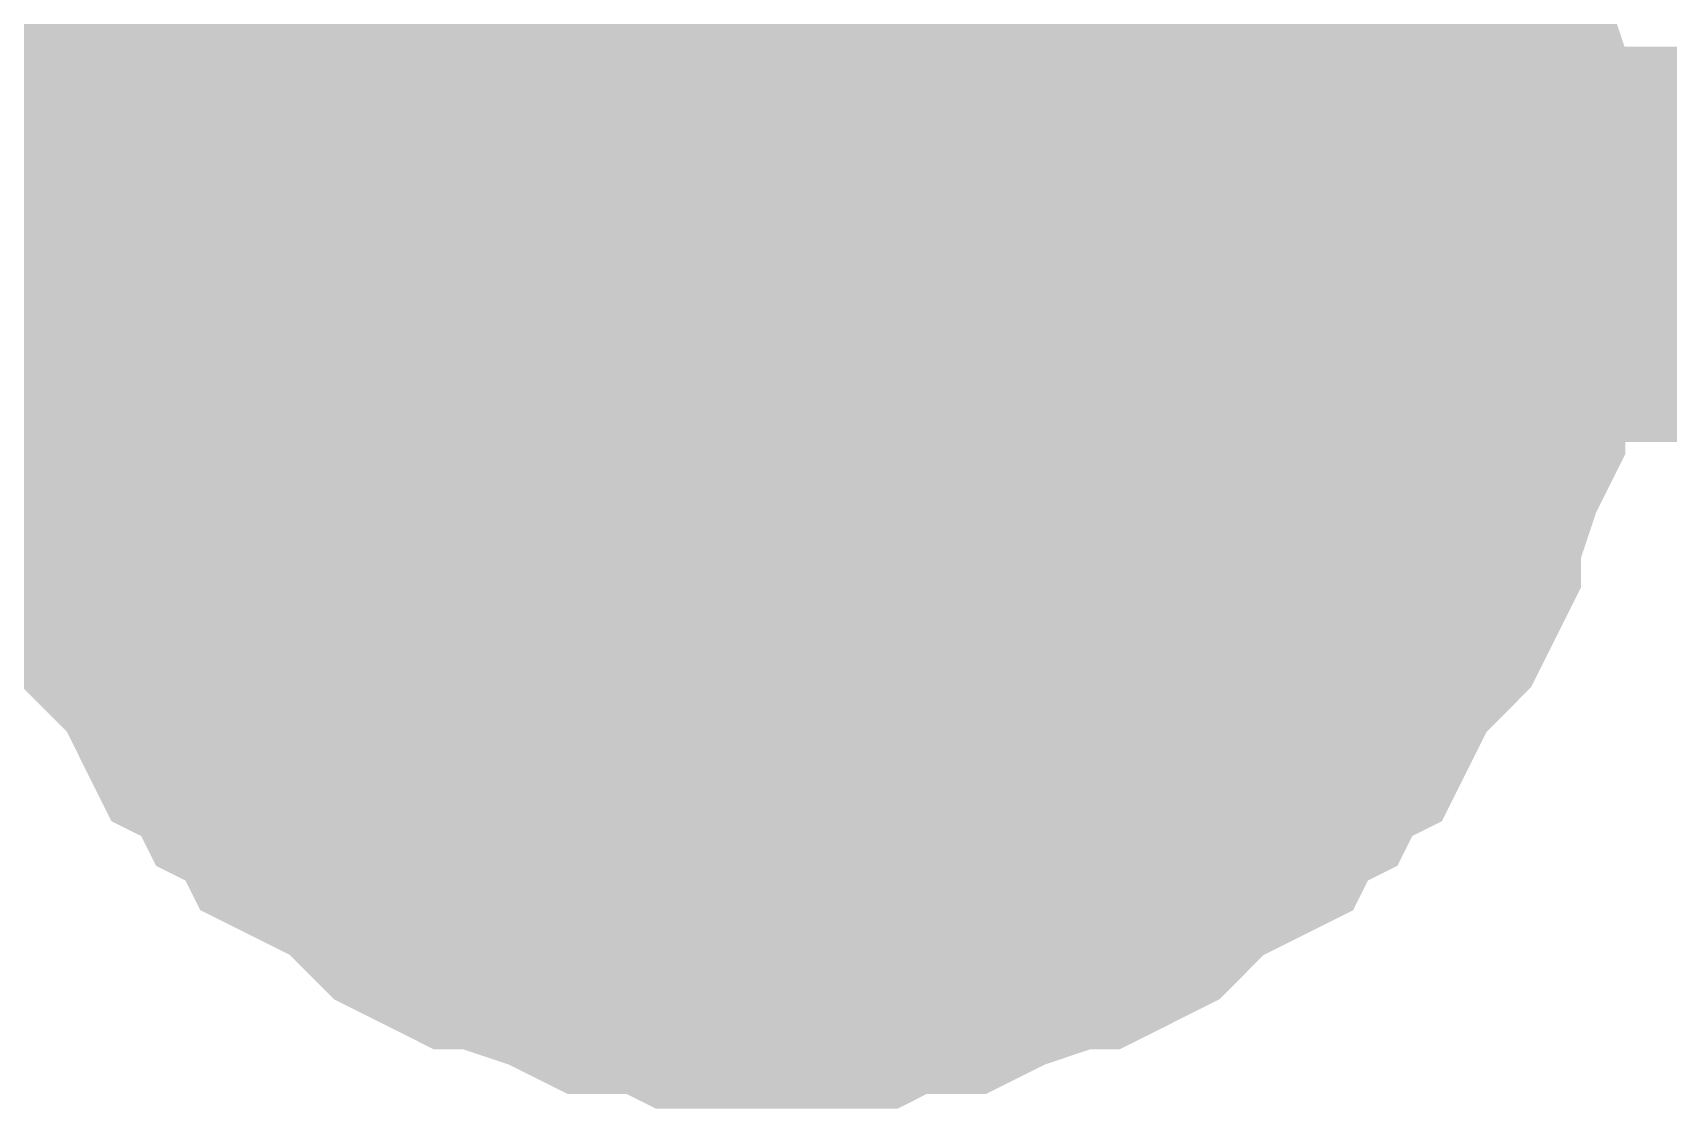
# Model space of a CAD drawing. Header units: inches. Extents: x 0 to 11.5, y 0 to 7.6.
# Drawn here: x 5.17833 to 5.22718, y 6.47372 to 6.50594 of the extents above; entities that cross this region are included whole.
import ezdxf

# ---------------------------------------------------------------- set-up
doc = ezdxf.new("R2010")
doc.units = ezdxf.units.IN
doc.header["$MEASUREMENT"] = 0
doc.layers.add('Sheet', color=255, linetype='Continuous')

msp = doc.modelspace()

# ---------------------------------------------------------------- linework, layer by layer
at = {"layer": 'Sheet'}
for points in [[(8.498578, 4.399721, 0.0118, 0.0118, 0), (8.398678, 4.399721, 0.0118, 0.0118, 0), (8.398678, 6.899884, 0.0118, 0.0118, 0), (5.20055, 6.899884, 0.0118, 0.0118, 0), (5.20055, 6.499628, 0.0118, 0.0118, 0)], [(5.180658, 6.499628, 0.0118, 0.0118, 0), (5.180658, 6.500512, 0.0118, 0.0118, 0), (5.180658, 6.501839, 0.0118, 0.0118, 0), (5.1811, 6.502723, 0.0118, 0.0118, 0), (5.1811, 6.503608, 0.0118, 0.0118, 0), (5.1811, 6.504493, 0.0118, 0.0118, 0), (5.181542, 6.505819, 0.0118, 0.0118, 0), (5.181984, 6.506704, 0.0118, 0.0118, 0), (5.182426, 6.507588, 0.0118, 0.0118, 0), (5.182426, 6.508473, 0.0118, 0.0118, 0), (5.182868, 6.509358, 0.0118, 0.0118, 0), (5.18331, 6.510242, 0.0118, 0.0118, 0), (5.184194, 6.511127, 0.0118, 0.0118, 0), (5.184636, 6.511569, 0.0118, 0.0118, 0), (5.185078, 6.512453, 0.0118, 0.0118, 0)], [(5.180658, 6.499628, 0.0118, 0.0118, 0), (5.180658, 6.500512, 0.0118, 0.0118, 0), (5.180658, 6.501839, 0.0118, 0.0118, 0), (5.1811, 6.502723, 0.0118, 0.0118, 0), (5.1811, 6.503608, 0.0118, 0.0118, 0), (5.1811, 6.504493, 0.0118, 0.0118, 0), (5.181542, 6.505819, 0.0118, 0.0118, 0), (5.181984, 6.506704, 0.0118, 0.0118, 0), (5.182426, 6.507588, 0.0118, 0.0118, 0), (5.182426, 6.508473, 0.0118, 0.0118, 0), (5.182868, 6.509358, 0.0118, 0.0118, 0), (5.18331, 6.510242, 0.0118, 0.0118, 0), (5.184194, 6.511127, 0.0118, 0.0118, 0), (5.184636, 6.511569, 0.0118, 0.0118, 0), (5.185078, 6.512453, 0.0118, 0.0118, 0)], [(5.180658, 6.499628, 0.0118, 0.0118, 0), (5.180658, 6.500512, 0.0118, 0.0118, 0), (5.180658, 6.501839, 0.0118, 0.0118, 0), (5.1811, 6.502723, 0.0118, 0.0118, 0), (5.1811, 6.503608, 0.0118, 0.0118, 0), (5.1811, 6.504493, 0.0118, 0.0118, 0), (5.181542, 6.505819, 0.0118, 0.0118, 0), (5.181984, 6.506704, 0.0118, 0.0118, 0), (5.182426, 6.507588, 0.0118, 0.0118, 0), (5.182426, 6.508473, 0.0118, 0.0118, 0), (5.182868, 6.509358, 0.0118, 0.0118, 0), (5.18331, 6.510242, 0.0118, 0.0118, 0), (5.184194, 6.511127, 0.0118, 0.0118, 0), (5.184636, 6.511569, 0.0118, 0.0118, 0), (5.185078, 6.512453, 0.0118, 0.0118, 0)], [(5.180658, 6.499628, 0.0118, 0.0118, 0), (5.180658, 6.500512, 0.0118, 0.0118, 0), (5.180658, 6.501839, 0.0118, 0.0118, 0), (5.1811, 6.502723, 0.0118, 0.0118, 0), (5.1811, 6.503608, 0.0118, 0.0118, 0), (5.1811, 6.504493, 0.0118, 0.0118, 0), (5.181542, 6.505819, 0.0118, 0.0118, 0), (5.181984, 6.506704, 0.0118, 0.0118, 0), (5.182426, 6.507588, 0.0118, 0.0118, 0), (5.182426, 6.508473, 0.0118, 0.0118, 0), (5.182868, 6.509358, 0.0118, 0.0118, 0), (5.18331, 6.510242, 0.0118, 0.0118, 0), (5.184194, 6.511127, 0.0118, 0.0118, 0), (5.184636, 6.511569, 0.0118, 0.0118, 0), (5.185078, 6.512453, 0.0118, 0.0118, 0)], [(5.216021, 6.512453, 0.0118, 0.0118, 0), (5.216463, 6.511569, 0.0118, 0.0118, 0), (5.216905, 6.511127, 0.0118, 0.0118, 0), (5.217789, 6.510242, 0.0118, 0.0118, 0), (5.218231, 6.509358, 0.0118, 0.0118, 0), (5.218673, 6.508473, 0.0118, 0.0118, 0), (5.218673, 6.507588, 0.0118, 0.0118, 0), (5.219115, 6.506704, 0.0118, 0.0118, 0), (5.219557, 6.505819, 0.0118, 0.0118, 0), (5.219999, 6.504493, 0.0118, 0.0118, 0), (5.219999, 6.503608, 0.0118, 0.0118, 0), (5.219999, 6.502723, 0.0118, 0.0118, 0), (5.220441, 6.501839, 0.0118, 0.0118, 0), (5.220441, 6.500512, 0.0118, 0.0118, 0), (5.220441, 6.499628, 0.0118, 0.0118, 0)], [(5.216021, 6.512453, 0.0118, 0.0118, 0), (5.216463, 6.511569, 0.0118, 0.0118, 0), (5.216905, 6.511127, 0.0118, 0.0118, 0), (5.217789, 6.510242, 0.0118, 0.0118, 0), (5.218231, 6.509358, 0.0118, 0.0118, 0), (5.218673, 6.508473, 0.0118, 0.0118, 0), (5.218673, 6.507588, 0.0118, 0.0118, 0), (5.219115, 6.506704, 0.0118, 0.0118, 0), (5.219557, 6.505819, 0.0118, 0.0118, 0), (5.219999, 6.504493, 0.0118, 0.0118, 0), (5.219999, 6.503608, 0.0118, 0.0118, 0), (5.219999, 6.502723, 0.0118, 0.0118, 0), (5.220441, 6.501839, 0.0118, 0.0118, 0), (5.220441, 6.500512, 0.0118, 0.0118, 0), (5.220441, 6.499628, 0.0118, 0.0118, 0)], [(5.216021, 6.512453, 0.0118, 0.0118, 0), (5.216463, 6.511569, 0.0118, 0.0118, 0), (5.216905, 6.511127, 0.0118, 0.0118, 0), (5.217789, 6.510242, 0.0118, 0.0118, 0), (5.218231, 6.509358, 0.0118, 0.0118, 0), (5.218673, 6.508473, 0.0118, 0.0118, 0), (5.218673, 6.507588, 0.0118, 0.0118, 0), (5.219115, 6.506704, 0.0118, 0.0118, 0), (5.219557, 6.505819, 0.0118, 0.0118, 0), (5.219999, 6.504493, 0.0118, 0.0118, 0), (5.219999, 6.503608, 0.0118, 0.0118, 0), (5.219999, 6.502723, 0.0118, 0.0118, 0), (5.220441, 6.501839, 0.0118, 0.0118, 0), (5.220441, 6.500512, 0.0118, 0.0118, 0), (5.220441, 6.499628, 0.0118, 0.0118, 0)], [(5.216021, 6.512453, 0.0118, 0.0118, 0), (5.216463, 6.511569, 0.0118, 0.0118, 0), (5.216905, 6.511127, 0.0118, 0.0118, 0), (5.217789, 6.510242, 0.0118, 0.0118, 0), (5.218231, 6.509358, 0.0118, 0.0118, 0), (5.218673, 6.508473, 0.0118, 0.0118, 0), (5.218673, 6.507588, 0.0118, 0.0118, 0), (5.219115, 6.506704, 0.0118, 0.0118, 0), (5.219557, 6.505819, 0.0118, 0.0118, 0), (5.219999, 6.504493, 0.0118, 0.0118, 0), (5.219999, 6.503608, 0.0118, 0.0118, 0), (5.219999, 6.502723, 0.0118, 0.0118, 0), (5.220441, 6.501839, 0.0118, 0.0118, 0), (5.220441, 6.500512, 0.0118, 0.0118, 0), (5.220441, 6.499628, 0.0118, 0.0118, 0)], [(5.180658, 6.499628, 0.0039, 0.0039, 0), (5.180658, 6.500512, 0.0039, 0.0039, 0), (5.180658, 6.501839, 0.0039, 0.0039, 0), (5.1811, 6.502723, 0.0039, 0.0039, 0), (5.1811, 6.503608, 0.0039, 0.0039, 0), (5.1811, 6.504493, 0.0039, 0.0039, 0), (5.181542, 6.505819, 0.0039, 0.0039, 0), (5.181984, 6.506704, 0.0039, 0.0039, 0), (5.182426, 6.507588, 0.0039, 0.0039, 0), (5.182426, 6.508473, 0.0039, 0.0039, 0)], [(5.180658, 6.499628, 0.0039, 0.0039, 0), (5.180658, 6.500512, 0.0039, 0.0039, 0), (5.180658, 6.501839, 0.0039, 0.0039, 0), (5.1811, 6.502723, 0.0039, 0.0039, 0), (5.1811, 6.503608, 0.0039, 0.0039, 0), (5.1811, 6.504493, 0.0039, 0.0039, 0), (5.181542, 6.505819, 0.0039, 0.0039, 0), (5.181984, 6.506704, 0.0039, 0.0039, 0), (5.182426, 6.507588, 0.0039, 0.0039, 0), (5.182426, 6.508473, 0.0039, 0.0039, 0)], [(5.180658, 6.499628, 0.0039, 0.0039, 0), (5.180658, 6.500512, 0.0039, 0.0039, 0), (5.180658, 6.501839, 0.0039, 0.0039, 0), (5.1811, 6.502723, 0.0039, 0.0039, 0), (5.1811, 6.503608, 0.0039, 0.0039, 0), (5.1811, 6.504493, 0.0039, 0.0039, 0), (5.181542, 6.505819, 0.0039, 0.0039, 0), (5.181984, 6.506704, 0.0039, 0.0039, 0), (5.182426, 6.507588, 0.0039, 0.0039, 0), (5.182426, 6.508473, 0.0039, 0.0039, 0)], [(5.180658, 6.499628, 0.0039, 0.0039, 0), (5.180658, 6.500512, 0.0039, 0.0039, 0), (5.180658, 6.501839, 0.0039, 0.0039, 0), (5.1811, 6.502723, 0.0039, 0.0039, 0), (5.1811, 6.503608, 0.0039, 0.0039, 0), (5.1811, 6.504493, 0.0039, 0.0039, 0), (5.181542, 6.505819, 0.0039, 0.0039, 0), (5.181984, 6.506704, 0.0039, 0.0039, 0), (5.182426, 6.507588, 0.0039, 0.0039, 0), (5.182426, 6.508473, 0.0039, 0.0039, 0)], [(5.218673, 6.508473, 0.0039, 0.0039, 0), (5.218673, 6.507588, 0.0039, 0.0039, 0), (5.219115, 6.506704, 0.0039, 0.0039, 0), (5.219557, 6.505819, 0.0039, 0.0039, 0), (5.219999, 6.504493, 0.0039, 0.0039, 0), (5.219999, 6.503608, 0.0039, 0.0039, 0), (5.219999, 6.502723, 0.0039, 0.0039, 0), (5.220441, 6.501839, 0.0039, 0.0039, 0), (5.220441, 6.500512, 0.0039, 0.0039, 0), (5.220441, 6.499628, 0.0039, 0.0039, 0)], [(5.218673, 6.508473, 0.0039, 0.0039, 0), (5.218673, 6.507588, 0.0039, 0.0039, 0), (5.219115, 6.506704, 0.0039, 0.0039, 0), (5.219557, 6.505819, 0.0039, 0.0039, 0), (5.219999, 6.504493, 0.0039, 0.0039, 0), (5.219999, 6.503608, 0.0039, 0.0039, 0), (5.219999, 6.502723, 0.0039, 0.0039, 0), (5.220441, 6.501839, 0.0039, 0.0039, 0), (5.220441, 6.500512, 0.0039, 0.0039, 0), (5.220441, 6.499628, 0.0039, 0.0039, 0)], [(5.218673, 6.508473, 0.0039, 0.0039, 0), (5.218673, 6.507588, 0.0039, 0.0039, 0), (5.219115, 6.506704, 0.0039, 0.0039, 0), (5.219557, 6.505819, 0.0039, 0.0039, 0), (5.219999, 6.504493, 0.0039, 0.0039, 0), (5.219999, 6.503608, 0.0039, 0.0039, 0), (5.219999, 6.502723, 0.0039, 0.0039, 0), (5.220441, 6.501839, 0.0039, 0.0039, 0), (5.220441, 6.500512, 0.0039, 0.0039, 0), (5.220441, 6.499628, 0.0039, 0.0039, 0)], [(5.218673, 6.508473, 0.0039, 0.0039, 0), (5.218673, 6.507588, 0.0039, 0.0039, 0), (5.219115, 6.506704, 0.0039, 0.0039, 0), (5.219557, 6.505819, 0.0039, 0.0039, 0), (5.219999, 6.504493, 0.0039, 0.0039, 0), (5.219999, 6.503608, 0.0039, 0.0039, 0), (5.219999, 6.502723, 0.0039, 0.0039, 0), (5.220441, 6.501839, 0.0039, 0.0039, 0), (5.220441, 6.500512, 0.0039, 0.0039, 0), (5.220441, 6.499628, 0.0039, 0.0039, 0)], [(4.400907, 4.399721, 0.0118, 0.0118, 0), (4.301007, 4.399721, 0.0118, 0.0118, 0), (4.301007, 6.499628, 0.0118, 0.0118, 0), (5.20055, 6.499628, 0.0118, 0.0118, 0), (5.50025, 6.499628, 0.0118, 0.0118, 0)], [(5.20055, 6.479725, 0.0118, 0.0118, 0), (5.199666, 6.479725, 0.0118, 0.0118, 0), (5.198339, 6.479725, 0.0118, 0.0118, 0), (5.197455, 6.480168, 0.0118, 0.0118, 0), (5.196571, 6.480168, 0.0118, 0.0118, 0), (5.195687, 6.480168, 0.0118, 0.0118, 0), (5.194803, 6.48061, 0.0118, 0.0118, 0), (5.193477, 6.481052, 0.0118, 0.0118, 0), (5.192593, 6.481494, 0.0118, 0.0118, 0), (5.191709, 6.481494, 0.0118, 0.0118, 0), (5.190825, 6.481937, 0.0118, 0.0118, 0), (5.190383, 6.482379, 0.0118, 0.0118, 0), (5.189499, 6.483264, 0.0118, 0.0118, 0), (5.188615, 6.483706, 0.0118, 0.0118, 0), (5.187731, 6.484148, 0.0118, 0.0118, 0), (5.187289, 6.485033, 0.0118, 0.0118, 0), (5.186405, 6.485475, 0.0118, 0.0118, 0), (5.185962, 6.486359, 0.0118, 0.0118, 0), (5.185078, 6.486802, 0.0118, 0.0118, 0), (5.184636, 6.487686, 0.0118, 0.0118, 0), (5.184194, 6.488571, 0.0118, 0.0118, 0), (5.18331, 6.489455, 0.0118, 0.0118, 0), (5.182868, 6.489898, 0.0118, 0.0118, 0), (5.182426, 6.490782, 0.0118, 0.0118, 0), (5.182426, 6.491667, 0.0118, 0.0118, 0), (5.181984, 6.492551, 0.0118, 0.0118, 0), (5.181542, 6.493878, 0.0118, 0.0118, 0), (5.1811, 6.494763, 0.0118, 0.0118, 0), (5.1811, 6.495647, 0.0118, 0.0118, 0), (5.1811, 6.496532, 0.0118, 0.0118, 0), (5.180658, 6.497416, 0.0118, 0.0118, 0), (5.180658, 6.498743, 0.0118, 0.0118, 0), (5.180658, 6.499628, 0.0118, 0.0118, 0)], [(5.180658, 6.499628, 0.0118, 0.0118, 0), (5.180658, 6.499628, 0.0118, 0.0118, 0)], [(5.20055, 6.479725, 0.0118, 0.0118, 0), (5.199666, 6.479725, 0.0118, 0.0118, 0), (5.198339, 6.479725, 0.0118, 0.0118, 0), (5.197455, 6.480168, 0.0118, 0.0118, 0), (5.196571, 6.480168, 0.0118, 0.0118, 0), (5.195687, 6.480168, 0.0118, 0.0118, 0), (5.194803, 6.48061, 0.0118, 0.0118, 0), (5.193477, 6.481052, 0.0118, 0.0118, 0), (5.192593, 6.481494, 0.0118, 0.0118, 0), (5.191709, 6.481494, 0.0118, 0.0118, 0), (5.190825, 6.481937, 0.0118, 0.0118, 0), (5.190383, 6.482379, 0.0118, 0.0118, 0), (5.189499, 6.483264, 0.0118, 0.0118, 0), (5.188615, 6.483706, 0.0118, 0.0118, 0), (5.187731, 6.484148, 0.0118, 0.0118, 0), (5.187289, 6.485033, 0.0118, 0.0118, 0), (5.186405, 6.485475, 0.0118, 0.0118, 0), (5.185962, 6.486359, 0.0118, 0.0118, 0), (5.185078, 6.486802, 0.0118, 0.0118, 0), (5.184636, 6.487686, 0.0118, 0.0118, 0), (5.184194, 6.488571, 0.0118, 0.0118, 0), (5.18331, 6.489455, 0.0118, 0.0118, 0), (5.182868, 6.489898, 0.0118, 0.0118, 0), (5.182426, 6.490782, 0.0118, 0.0118, 0), (5.182426, 6.491667, 0.0118, 0.0118, 0), (5.181984, 6.492551, 0.0118, 0.0118, 0), (5.181542, 6.493878, 0.0118, 0.0118, 0), (5.1811, 6.494763, 0.0118, 0.0118, 0), (5.1811, 6.495647, 0.0118, 0.0118, 0), (5.1811, 6.496532, 0.0118, 0.0118, 0), (5.180658, 6.497416, 0.0118, 0.0118, 0), (5.180658, 6.498743, 0.0118, 0.0118, 0), (5.180658, 6.499628, 0.0118, 0.0118, 0)], [(5.180658, 6.499628, 0.0118, 0.0118, 0), (5.180658, 6.499628, 0.0118, 0.0118, 0)], [(5.20055, 6.479725, 0.0118, 0.0118, 0), (5.199666, 6.479725, 0.0118, 0.0118, 0), (5.198339, 6.479725, 0.0118, 0.0118, 0), (5.197455, 6.480168, 0.0118, 0.0118, 0), (5.196571, 6.480168, 0.0118, 0.0118, 0), (5.195687, 6.480168, 0.0118, 0.0118, 0), (5.194803, 6.48061, 0.0118, 0.0118, 0), (5.193477, 6.481052, 0.0118, 0.0118, 0), (5.192593, 6.481494, 0.0118, 0.0118, 0), (5.191709, 6.481494, 0.0118, 0.0118, 0), (5.190825, 6.481937, 0.0118, 0.0118, 0), (5.190383, 6.482379, 0.0118, 0.0118, 0), (5.189499, 6.483264, 0.0118, 0.0118, 0), (5.188615, 6.483706, 0.0118, 0.0118, 0), (5.187731, 6.484148, 0.0118, 0.0118, 0), (5.187289, 6.485033, 0.0118, 0.0118, 0), (5.186405, 6.485475, 0.0118, 0.0118, 0), (5.185962, 6.486359, 0.0118, 0.0118, 0), (5.185078, 6.486802, 0.0118, 0.0118, 0), (5.184636, 6.487686, 0.0118, 0.0118, 0), (5.184194, 6.488571, 0.0118, 0.0118, 0), (5.18331, 6.489455, 0.0118, 0.0118, 0), (5.182868, 6.489898, 0.0118, 0.0118, 0), (5.182426, 6.490782, 0.0118, 0.0118, 0), (5.182426, 6.491667, 0.0118, 0.0118, 0), (5.181984, 6.492551, 0.0118, 0.0118, 0), (5.181542, 6.493878, 0.0118, 0.0118, 0), (5.1811, 6.494763, 0.0118, 0.0118, 0), (5.1811, 6.495647, 0.0118, 0.0118, 0), (5.1811, 6.496532, 0.0118, 0.0118, 0), (5.180658, 6.497416, 0.0118, 0.0118, 0), (5.180658, 6.498743, 0.0118, 0.0118, 0), (5.180658, 6.499628, 0.0118, 0.0118, 0)], [(5.180658, 6.499628, 0.0118, 0.0118, 0), (5.180658, 6.499628, 0.0118, 0.0118, 0)], [(5.20055, 6.479725, 0.0118, 0.0118, 0), (5.199666, 6.479725, 0.0118, 0.0118, 0), (5.198339, 6.479725, 0.0118, 0.0118, 0), (5.197455, 6.480168, 0.0118, 0.0118, 0), (5.196571, 6.480168, 0.0118, 0.0118, 0), (5.195687, 6.480168, 0.0118, 0.0118, 0), (5.194803, 6.48061, 0.0118, 0.0118, 0), (5.193477, 6.481052, 0.0118, 0.0118, 0), (5.192593, 6.481494, 0.0118, 0.0118, 0), (5.191709, 6.481494, 0.0118, 0.0118, 0), (5.190825, 6.481937, 0.0118, 0.0118, 0), (5.190383, 6.482379, 0.0118, 0.0118, 0), (5.189499, 6.483264, 0.0118, 0.0118, 0), (5.188615, 6.483706, 0.0118, 0.0118, 0), (5.187731, 6.484148, 0.0118, 0.0118, 0), (5.187289, 6.485033, 0.0118, 0.0118, 0), (5.186405, 6.485475, 0.0118, 0.0118, 0), (5.185962, 6.486359, 0.0118, 0.0118, 0), (5.185078, 6.486802, 0.0118, 0.0118, 0), (5.184636, 6.487686, 0.0118, 0.0118, 0), (5.184194, 6.488571, 0.0118, 0.0118, 0), (5.18331, 6.489455, 0.0118, 0.0118, 0), (5.182868, 6.489898, 0.0118, 0.0118, 0), (5.182426, 6.490782, 0.0118, 0.0118, 0), (5.182426, 6.491667, 0.0118, 0.0118, 0), (5.181984, 6.492551, 0.0118, 0.0118, 0), (5.181542, 6.493878, 0.0118, 0.0118, 0), (5.1811, 6.494763, 0.0118, 0.0118, 0), (5.1811, 6.495647, 0.0118, 0.0118, 0), (5.1811, 6.496532, 0.0118, 0.0118, 0), (5.180658, 6.497416, 0.0118, 0.0118, 0), (5.180658, 6.498743, 0.0118, 0.0118, 0), (5.180658, 6.499628, 0.0118, 0.0118, 0)], [(5.180658, 6.499628, 0.0118, 0.0118, 0), (5.180658, 6.499628, 0.0118, 0.0118, 0)], [(5.220441, 6.499628, 0.0118, 0.0118, 0), (5.220441, 6.498743, 0.0118, 0.0118, 0), (5.220441, 6.497416, 0.0118, 0.0118, 0), (5.219999, 6.496532, 0.0118, 0.0118, 0), (5.219999, 6.495647, 0.0118, 0.0118, 0), (5.219999, 6.494763, 0.0118, 0.0118, 0), (5.219557, 6.493878, 0.0118, 0.0118, 0), (5.219115, 6.492551, 0.0118, 0.0118, 0), (5.218673, 6.491667, 0.0118, 0.0118, 0), (5.218673, 6.490782, 0.0118, 0.0118, 0), (5.218231, 6.489898, 0.0118, 0.0118, 0), (5.217789, 6.489455, 0.0118, 0.0118, 0), (5.216905, 6.488571, 0.0118, 0.0118, 0), (5.216463, 6.487686, 0.0118, 0.0118, 0), (5.216021, 6.486802, 0.0118, 0.0118, 0), (5.215137, 6.486359, 0.0118, 0.0118, 0), (5.214695, 6.485475, 0.0118, 0.0118, 0), (5.213811, 6.485033, 0.0118, 0.0118, 0), (5.213369, 6.484148, 0.0118, 0.0118, 0), (5.212485, 6.483706, 0.0118, 0.0118, 0), (5.211601, 6.483264, 0.0118, 0.0118, 0), (5.210716, 6.482379, 0.0118, 0.0118, 0), (5.210274, 6.481937, 0.0118, 0.0118, 0), (5.20939, 6.481494, 0.0118, 0.0118, 0), (5.208506, 6.481494, 0.0118, 0.0118, 0), (5.207622, 6.481052, 0.0118, 0.0118, 0), (5.206296, 6.48061, 0.0118, 0.0118, 0), (5.205412, 6.480168, 0.0118, 0.0118, 0), (5.204528, 6.480168, 0.0118, 0.0118, 0), (5.203644, 6.480168, 0.0118, 0.0118, 0), (5.20276, 6.479725, 0.0118, 0.0118, 0), (5.201434, 6.479725, 0.0118, 0.0118, 0), (5.20055, 6.479725, 0.0118, 0.0118, 0)], [(5.220441, 6.499628, 0.0118, 0.0118, 0), (5.220441, 6.498743, 0.0118, 0.0118, 0), (5.220441, 6.497416, 0.0118, 0.0118, 0), (5.219999, 6.496532, 0.0118, 0.0118, 0), (5.219999, 6.495647, 0.0118, 0.0118, 0), (5.219999, 6.494763, 0.0118, 0.0118, 0), (5.219557, 6.493878, 0.0118, 0.0118, 0), (5.219115, 6.492551, 0.0118, 0.0118, 0), (5.218673, 6.491667, 0.0118, 0.0118, 0), (5.218673, 6.490782, 0.0118, 0.0118, 0), (5.218231, 6.489898, 0.0118, 0.0118, 0), (5.217789, 6.489455, 0.0118, 0.0118, 0), (5.216905, 6.488571, 0.0118, 0.0118, 0), (5.216463, 6.487686, 0.0118, 0.0118, 0), (5.216021, 6.486802, 0.0118, 0.0118, 0), (5.215137, 6.486359, 0.0118, 0.0118, 0), (5.214695, 6.485475, 0.0118, 0.0118, 0), (5.213811, 6.485033, 0.0118, 0.0118, 0), (5.213369, 6.484148, 0.0118, 0.0118, 0), (5.212485, 6.483706, 0.0118, 0.0118, 0), (5.211601, 6.483264, 0.0118, 0.0118, 0), (5.210716, 6.482379, 0.0118, 0.0118, 0), (5.210274, 6.481937, 0.0118, 0.0118, 0), (5.20939, 6.481494, 0.0118, 0.0118, 0), (5.208506, 6.481494, 0.0118, 0.0118, 0), (5.207622, 6.481052, 0.0118, 0.0118, 0), (5.206296, 6.48061, 0.0118, 0.0118, 0), (5.205412, 6.480168, 0.0118, 0.0118, 0), (5.204528, 6.480168, 0.0118, 0.0118, 0), (5.203644, 6.480168, 0.0118, 0.0118, 0), (5.20276, 6.479725, 0.0118, 0.0118, 0), (5.201434, 6.479725, 0.0118, 0.0118, 0), (5.20055, 6.479725, 0.0118, 0.0118, 0)], [(5.220441, 6.499628, 0.0118, 0.0118, 0), (5.220441, 6.498743, 0.0118, 0.0118, 0), (5.220441, 6.497416, 0.0118, 0.0118, 0), (5.219999, 6.496532, 0.0118, 0.0118, 0), (5.219999, 6.495647, 0.0118, 0.0118, 0), (5.219999, 6.494763, 0.0118, 0.0118, 0), (5.219557, 6.493878, 0.0118, 0.0118, 0), (5.219115, 6.492551, 0.0118, 0.0118, 0), (5.218673, 6.491667, 0.0118, 0.0118, 0), (5.218673, 6.490782, 0.0118, 0.0118, 0), (5.218231, 6.489898, 0.0118, 0.0118, 0), (5.217789, 6.489455, 0.0118, 0.0118, 0), (5.216905, 6.488571, 0.0118, 0.0118, 0), (5.216463, 6.487686, 0.0118, 0.0118, 0), (5.216021, 6.486802, 0.0118, 0.0118, 0), (5.215137, 6.486359, 0.0118, 0.0118, 0), (5.214695, 6.485475, 0.0118, 0.0118, 0), (5.213811, 6.485033, 0.0118, 0.0118, 0), (5.213369, 6.484148, 0.0118, 0.0118, 0), (5.212485, 6.483706, 0.0118, 0.0118, 0), (5.211601, 6.483264, 0.0118, 0.0118, 0), (5.210716, 6.482379, 0.0118, 0.0118, 0), (5.210274, 6.481937, 0.0118, 0.0118, 0), (5.20939, 6.481494, 0.0118, 0.0118, 0), (5.208506, 6.481494, 0.0118, 0.0118, 0), (5.207622, 6.481052, 0.0118, 0.0118, 0), (5.206296, 6.48061, 0.0118, 0.0118, 0), (5.205412, 6.480168, 0.0118, 0.0118, 0), (5.204528, 6.480168, 0.0118, 0.0118, 0), (5.203644, 6.480168, 0.0118, 0.0118, 0), (5.20276, 6.479725, 0.0118, 0.0118, 0), (5.201434, 6.479725, 0.0118, 0.0118, 0), (5.20055, 6.479725, 0.0118, 0.0118, 0)], [(5.220441, 6.499628, 0.0118, 0.0118, 0), (5.220441, 6.498743, 0.0118, 0.0118, 0), (5.220441, 6.497416, 0.0118, 0.0118, 0), (5.219999, 6.496532, 0.0118, 0.0118, 0), (5.219999, 6.495647, 0.0118, 0.0118, 0), (5.219999, 6.494763, 0.0118, 0.0118, 0), (5.219557, 6.493878, 0.0118, 0.0118, 0), (5.219115, 6.492551, 0.0118, 0.0118, 0), (5.218673, 6.491667, 0.0118, 0.0118, 0), (5.218673, 6.490782, 0.0118, 0.0118, 0), (5.218231, 6.489898, 0.0118, 0.0118, 0), (5.217789, 6.489455, 0.0118, 0.0118, 0), (5.216905, 6.488571, 0.0118, 0.0118, 0), (5.216463, 6.487686, 0.0118, 0.0118, 0), (5.216021, 6.486802, 0.0118, 0.0118, 0), (5.215137, 6.486359, 0.0118, 0.0118, 0), (5.214695, 6.485475, 0.0118, 0.0118, 0), (5.213811, 6.485033, 0.0118, 0.0118, 0), (5.213369, 6.484148, 0.0118, 0.0118, 0), (5.212485, 6.483706, 0.0118, 0.0118, 0), (5.211601, 6.483264, 0.0118, 0.0118, 0), (5.210716, 6.482379, 0.0118, 0.0118, 0), (5.210274, 6.481937, 0.0118, 0.0118, 0), (5.20939, 6.481494, 0.0118, 0.0118, 0), (5.208506, 6.481494, 0.0118, 0.0118, 0), (5.207622, 6.481052, 0.0118, 0.0118, 0), (5.206296, 6.48061, 0.0118, 0.0118, 0), (5.205412, 6.480168, 0.0118, 0.0118, 0), (5.204528, 6.480168, 0.0118, 0.0118, 0), (5.203644, 6.480168, 0.0118, 0.0118, 0), (5.20276, 6.479725, 0.0118, 0.0118, 0), (5.201434, 6.479725, 0.0118, 0.0118, 0), (5.20055, 6.479725, 0.0118, 0.0118, 0)], [(5.220441, 6.499628, 0.0118, 0.0118, 0), (5.220441, 6.499628, 0.0118, 0.0118, 0), (5.220441, 6.499628, 0.0118, 0.0118, 0), (5.220441, 6.499628, 0.0118, 0.0118, 0), (5.220441, 6.499628, 0.0118, 0.0118, 0), (5.220441, 6.499628, 0.0118, 0.0118, 0), (5.220441, 6.499628, 0.0118, 0.0118, 0), (5.220441, 6.499628, 0.0118, 0.0118, 0), (5.220441, 6.499628, 0.0118, 0.0118, 0), (5.220441, 6.499628, 0.0118, 0.0118, 0), (5.220441, 6.499628, 0.0118, 0.0118, 0), (5.220441, 6.499628, 0.0118, 0.0118, 0), (5.220441, 6.499628, 0.0118, 0.0118, 0), (5.220441, 6.499628, 0.0118, 0.0118, 0), (5.220441, 6.499628, 0.0118, 0.0118, 0), (5.220441, 6.499628, 0.0118, 0.0118, 0), (5.220441, 6.499628, 0.0118, 0.0118, 0), (5.220441, 6.499628, 0.0118, 0.0118, 0), (5.220441, 6.499628, 0.0118, 0.0118, 0), (5.220441, 6.499628, 0.0118, 0.0118, 0), (5.220441, 6.499628, 0.0118, 0.0118, 0), (5.220441, 6.499628, 0.0118, 0.0118, 0), (5.220441, 6.499628, 0.0118, 0.0118, 0), (5.220441, 6.499628, 0.0118, 0.0118, 0), (5.220441, 6.499628, 0.0118, 0.0118, 0), (5.220441, 6.499628, 0.0118, 0.0118, 0), (5.220441, 6.499628, 0.0118, 0.0118, 0), (5.220441, 6.499628, 0.0118, 0.0118, 0), (5.220441, 6.499628, 0.0118, 0.0118, 0), (5.220441, 6.499628, 0.0118, 0.0118, 0), (5.220441, 6.499628, 0.0118, 0.0118, 0), (5.220441, 6.499628, 0.0118, 0.0118, 0), (5.220441, 6.499628, 0.0118, 0.0118, 0)], [(5.220441, 6.499628, 0.0118, 0.0118, 0), (5.220441, 6.499628, 0.0118, 0.0118, 0)], [(5.220441, 6.499628, 0.0118, 0.0118, 0), (5.220441, 6.499628, 0.0118, 0.0118, 0), (5.220441, 6.499628, 0.0118, 0.0118, 0), (5.220441, 6.499628, 0.0118, 0.0118, 0), (5.220441, 6.499628, 0.0118, 0.0118, 0), (5.220441, 6.499628, 0.0118, 0.0118, 0), (5.220441, 6.499628, 0.0118, 0.0118, 0), (5.220441, 6.499628, 0.0118, 0.0118, 0), (5.220441, 6.499628, 0.0118, 0.0118, 0), (5.220441, 6.499628, 0.0118, 0.0118, 0), (5.220441, 6.499628, 0.0118, 0.0118, 0), (5.220441, 6.499628, 0.0118, 0.0118, 0), (5.220441, 6.499628, 0.0118, 0.0118, 0), (5.220441, 6.499628, 0.0118, 0.0118, 0), (5.220441, 6.499628, 0.0118, 0.0118, 0), (5.220441, 6.499628, 0.0118, 0.0118, 0), (5.220441, 6.499628, 0.0118, 0.0118, 0), (5.220441, 6.499628, 0.0118, 0.0118, 0), (5.220441, 6.499628, 0.0118, 0.0118, 0), (5.220441, 6.499628, 0.0118, 0.0118, 0), (5.220441, 6.499628, 0.0118, 0.0118, 0), (5.220441, 6.499628, 0.0118, 0.0118, 0), (5.220441, 6.499628, 0.0118, 0.0118, 0), (5.220441, 6.499628, 0.0118, 0.0118, 0), (5.220441, 6.499628, 0.0118, 0.0118, 0), (5.220441, 6.499628, 0.0118, 0.0118, 0), (5.220441, 6.499628, 0.0118, 0.0118, 0), (5.220441, 6.499628, 0.0118, 0.0118, 0), (5.220441, 6.499628, 0.0118, 0.0118, 0), (5.220441, 6.499628, 0.0118, 0.0118, 0), (5.220441, 6.499628, 0.0118, 0.0118, 0), (5.220441, 6.499628, 0.0118, 0.0118, 0), (5.220441, 6.499628, 0.0118, 0.0118, 0)], [(5.220441, 6.499628, 0.0118, 0.0118, 0), (5.220441, 6.499628, 0.0118, 0.0118, 0)], [(5.220441, 6.499628, 0.0118, 0.0118, 0), (5.220441, 6.499628, 0.0118, 0.0118, 0), (5.220441, 6.499628, 0.0118, 0.0118, 0), (5.220441, 6.499628, 0.0118, 0.0118, 0), (5.220441, 6.499628, 0.0118, 0.0118, 0), (5.220441, 6.499628, 0.0118, 0.0118, 0), (5.220441, 6.499628, 0.0118, 0.0118, 0), (5.220441, 6.499628, 0.0118, 0.0118, 0), (5.220441, 6.499628, 0.0118, 0.0118, 0), (5.220441, 6.499628, 0.0118, 0.0118, 0), (5.220441, 6.499628, 0.0118, 0.0118, 0), (5.220441, 6.499628, 0.0118, 0.0118, 0), (5.220441, 6.499628, 0.0118, 0.0118, 0), (5.220441, 6.499628, 0.0118, 0.0118, 0), (5.220441, 6.499628, 0.0118, 0.0118, 0), (5.220441, 6.499628, 0.0118, 0.0118, 0), (5.220441, 6.499628, 0.0118, 0.0118, 0), (5.220441, 6.499628, 0.0118, 0.0118, 0), (5.220441, 6.499628, 0.0118, 0.0118, 0), (5.220441, 6.499628, 0.0118, 0.0118, 0), (5.220441, 6.499628, 0.0118, 0.0118, 0), (5.220441, 6.499628, 0.0118, 0.0118, 0), (5.220441, 6.499628, 0.0118, 0.0118, 0), (5.220441, 6.499628, 0.0118, 0.0118, 0), (5.220441, 6.499628, 0.0118, 0.0118, 0), (5.220441, 6.499628, 0.0118, 0.0118, 0), (5.220441, 6.499628, 0.0118, 0.0118, 0), (5.220441, 6.499628, 0.0118, 0.0118, 0), (5.220441, 6.499628, 0.0118, 0.0118, 0), (5.220441, 6.499628, 0.0118, 0.0118, 0), (5.220441, 6.499628, 0.0118, 0.0118, 0), (5.220441, 6.499628, 0.0118, 0.0118, 0), (5.220441, 6.499628, 0.0118, 0.0118, 0)], [(5.220441, 6.499628, 0.0118, 0.0118, 0), (5.220441, 6.499628, 0.0118, 0.0118, 0)], [(5.220441, 6.499628, 0.0118, 0.0118, 0), (5.220441, 6.499628, 0.0118, 0.0118, 0), (5.220441, 6.499628, 0.0118, 0.0118, 0), (5.220441, 6.499628, 0.0118, 0.0118, 0), (5.220441, 6.499628, 0.0118, 0.0118, 0), (5.220441, 6.499628, 0.0118, 0.0118, 0), (5.220441, 6.499628, 0.0118, 0.0118, 0), (5.220441, 6.499628, 0.0118, 0.0118, 0), (5.220441, 6.499628, 0.0118, 0.0118, 0), (5.220441, 6.499628, 0.0118, 0.0118, 0), (5.220441, 6.499628, 0.0118, 0.0118, 0), (5.220441, 6.499628, 0.0118, 0.0118, 0), (5.220441, 6.499628, 0.0118, 0.0118, 0), (5.220441, 6.499628, 0.0118, 0.0118, 0), (5.220441, 6.499628, 0.0118, 0.0118, 0), (5.220441, 6.499628, 0.0118, 0.0118, 0), (5.220441, 6.499628, 0.0118, 0.0118, 0), (5.220441, 6.499628, 0.0118, 0.0118, 0), (5.220441, 6.499628, 0.0118, 0.0118, 0), (5.220441, 6.499628, 0.0118, 0.0118, 0), (5.220441, 6.499628, 0.0118, 0.0118, 0), (5.220441, 6.499628, 0.0118, 0.0118, 0), (5.220441, 6.499628, 0.0118, 0.0118, 0), (5.220441, 6.499628, 0.0118, 0.0118, 0), (5.220441, 6.499628, 0.0118, 0.0118, 0), (5.220441, 6.499628, 0.0118, 0.0118, 0), (5.220441, 6.499628, 0.0118, 0.0118, 0), (5.220441, 6.499628, 0.0118, 0.0118, 0), (5.220441, 6.499628, 0.0118, 0.0118, 0), (5.220441, 6.499628, 0.0118, 0.0118, 0), (5.220441, 6.499628, 0.0118, 0.0118, 0), (5.220441, 6.499628, 0.0118, 0.0118, 0), (5.220441, 6.499628, 0.0118, 0.0118, 0)], [(5.220441, 6.499628, 0.0118, 0.0118, 0), (5.220441, 6.499628, 0.0118, 0.0118, 0)], [(5.20055, 6.479725, 0.0039, 0.0039, 0), (5.199666, 6.479725, 0.0039, 0.0039, 0), (5.198339, 6.479725, 0.0039, 0.0039, 0), (5.197455, 6.480168, 0.0039, 0.0039, 0), (5.196571, 6.480168, 0.0039, 0.0039, 0), (5.195687, 6.480168, 0.0039, 0.0039, 0), (5.194803, 6.48061, 0.0039, 0.0039, 0), (5.193477, 6.481052, 0.0039, 0.0039, 0), (5.192593, 6.481494, 0.0039, 0.0039, 0), (5.191709, 6.481494, 0.0039, 0.0039, 0), (5.190825, 6.481937, 0.0039, 0.0039, 0), (5.190383, 6.482379, 0.0039, 0.0039, 0), (5.189499, 6.483264, 0.0039, 0.0039, 0), (5.188615, 6.483706, 0.0039, 0.0039, 0), (5.187731, 6.484148, 0.0039, 0.0039, 0), (5.187289, 6.485033, 0.0039, 0.0039, 0), (5.186405, 6.485475, 0.0039, 0.0039, 0), (5.185962, 6.486359, 0.0039, 0.0039, 0), (5.185078, 6.486802, 0.0039, 0.0039, 0), (5.184636, 6.487686, 0.0039, 0.0039, 0), (5.184194, 6.488571, 0.0039, 0.0039, 0), (5.18331, 6.489455, 0.0039, 0.0039, 0), (5.182868, 6.489898, 0.0039, 0.0039, 0), (5.182426, 6.490782, 0.0039, 0.0039, 0), (5.182426, 6.491667, 0.0039, 0.0039, 0), (5.181984, 6.492551, 0.0039, 0.0039, 0), (5.181542, 6.493878, 0.0039, 0.0039, 0), (5.1811, 6.494763, 0.0039, 0.0039, 0), (5.1811, 6.495647, 0.0039, 0.0039, 0), (5.1811, 6.496532, 0.0039, 0.0039, 0), (5.180658, 6.497416, 0.0039, 0.0039, 0), (5.180658, 6.498743, 0.0039, 0.0039, 0), (5.180658, 6.499628, 0.0039, 0.0039, 0)], [(5.180658, 6.499628, 0.0039, 0.0039, 0), (5.180658, 6.499628, 0.0039, 0.0039, 0)], [(5.20055, 6.479725, 0.0039, 0.0039, 0), (5.199666, 6.479725, 0.0039, 0.0039, 0), (5.198339, 6.479725, 0.0039, 0.0039, 0), (5.197455, 6.480168, 0.0039, 0.0039, 0), (5.196571, 6.480168, 0.0039, 0.0039, 0), (5.195687, 6.480168, 0.0039, 0.0039, 0), (5.194803, 6.48061, 0.0039, 0.0039, 0), (5.193477, 6.481052, 0.0039, 0.0039, 0), (5.192593, 6.481494, 0.0039, 0.0039, 0), (5.191709, 6.481494, 0.0039, 0.0039, 0), (5.190825, 6.481937, 0.0039, 0.0039, 0), (5.190383, 6.482379, 0.0039, 0.0039, 0), (5.189499, 6.483264, 0.0039, 0.0039, 0), (5.188615, 6.483706, 0.0039, 0.0039, 0), (5.187731, 6.484148, 0.0039, 0.0039, 0), (5.187289, 6.485033, 0.0039, 0.0039, 0), (5.186405, 6.485475, 0.0039, 0.0039, 0), (5.185962, 6.486359, 0.0039, 0.0039, 0), (5.185078, 6.486802, 0.0039, 0.0039, 0), (5.184636, 6.487686, 0.0039, 0.0039, 0), (5.184194, 6.488571, 0.0039, 0.0039, 0), (5.18331, 6.489455, 0.0039, 0.0039, 0), (5.182868, 6.489898, 0.0039, 0.0039, 0), (5.182426, 6.490782, 0.0039, 0.0039, 0), (5.182426, 6.491667, 0.0039, 0.0039, 0), (5.181984, 6.492551, 0.0039, 0.0039, 0), (5.181542, 6.493878, 0.0039, 0.0039, 0), (5.1811, 6.494763, 0.0039, 0.0039, 0), (5.1811, 6.495647, 0.0039, 0.0039, 0), (5.1811, 6.496532, 0.0039, 0.0039, 0), (5.180658, 6.497416, 0.0039, 0.0039, 0), (5.180658, 6.498743, 0.0039, 0.0039, 0), (5.180658, 6.499628, 0.0039, 0.0039, 0)], [(5.180658, 6.499628, 0.0039, 0.0039, 0), (5.180658, 6.499628, 0.0039, 0.0039, 0)], [(5.20055, 6.479725, 0.0039, 0.0039, 0), (5.199666, 6.479725, 0.0039, 0.0039, 0), (5.198339, 6.479725, 0.0039, 0.0039, 0), (5.197455, 6.480168, 0.0039, 0.0039, 0), (5.196571, 6.480168, 0.0039, 0.0039, 0), (5.195687, 6.480168, 0.0039, 0.0039, 0), (5.194803, 6.48061, 0.0039, 0.0039, 0), (5.193477, 6.481052, 0.0039, 0.0039, 0), (5.192593, 6.481494, 0.0039, 0.0039, 0), (5.191709, 6.481494, 0.0039, 0.0039, 0), (5.190825, 6.481937, 0.0039, 0.0039, 0), (5.190383, 6.482379, 0.0039, 0.0039, 0), (5.189499, 6.483264, 0.0039, 0.0039, 0), (5.188615, 6.483706, 0.0039, 0.0039, 0), (5.187731, 6.484148, 0.0039, 0.0039, 0), (5.187289, 6.485033, 0.0039, 0.0039, 0), (5.186405, 6.485475, 0.0039, 0.0039, 0), (5.185962, 6.486359, 0.0039, 0.0039, 0), (5.185078, 6.486802, 0.0039, 0.0039, 0), (5.184636, 6.487686, 0.0039, 0.0039, 0), (5.184194, 6.488571, 0.0039, 0.0039, 0), (5.18331, 6.489455, 0.0039, 0.0039, 0), (5.182868, 6.489898, 0.0039, 0.0039, 0), (5.182426, 6.490782, 0.0039, 0.0039, 0), (5.182426, 6.491667, 0.0039, 0.0039, 0), (5.181984, 6.492551, 0.0039, 0.0039, 0), (5.181542, 6.493878, 0.0039, 0.0039, 0), (5.1811, 6.494763, 0.0039, 0.0039, 0), (5.1811, 6.495647, 0.0039, 0.0039, 0), (5.1811, 6.496532, 0.0039, 0.0039, 0), (5.180658, 6.497416, 0.0039, 0.0039, 0), (5.180658, 6.498743, 0.0039, 0.0039, 0), (5.180658, 6.499628, 0.0039, 0.0039, 0)], [(5.180658, 6.499628, 0.0039, 0.0039, 0), (5.180658, 6.499628, 0.0039, 0.0039, 0)], [(5.20055, 6.479725, 0.0039, 0.0039, 0), (5.199666, 6.479725, 0.0039, 0.0039, 0), (5.198339, 6.479725, 0.0039, 0.0039, 0), (5.197455, 6.480168, 0.0039, 0.0039, 0), (5.196571, 6.480168, 0.0039, 0.0039, 0), (5.195687, 6.480168, 0.0039, 0.0039, 0), (5.194803, 6.48061, 0.0039, 0.0039, 0), (5.193477, 6.481052, 0.0039, 0.0039, 0), (5.192593, 6.481494, 0.0039, 0.0039, 0), (5.191709, 6.481494, 0.0039, 0.0039, 0), (5.190825, 6.481937, 0.0039, 0.0039, 0), (5.190383, 6.482379, 0.0039, 0.0039, 0), (5.189499, 6.483264, 0.0039, 0.0039, 0), (5.188615, 6.483706, 0.0039, 0.0039, 0), (5.187731, 6.484148, 0.0039, 0.0039, 0), (5.187289, 6.485033, 0.0039, 0.0039, 0), (5.186405, 6.485475, 0.0039, 0.0039, 0), (5.185962, 6.486359, 0.0039, 0.0039, 0), (5.185078, 6.486802, 0.0039, 0.0039, 0), (5.184636, 6.487686, 0.0039, 0.0039, 0), (5.184194, 6.488571, 0.0039, 0.0039, 0), (5.18331, 6.489455, 0.0039, 0.0039, 0), (5.182868, 6.489898, 0.0039, 0.0039, 0), (5.182426, 6.490782, 0.0039, 0.0039, 0), (5.182426, 6.491667, 0.0039, 0.0039, 0), (5.181984, 6.492551, 0.0039, 0.0039, 0), (5.181542, 6.493878, 0.0039, 0.0039, 0), (5.1811, 6.494763, 0.0039, 0.0039, 0), (5.1811, 6.495647, 0.0039, 0.0039, 0), (5.1811, 6.496532, 0.0039, 0.0039, 0), (5.180658, 6.497416, 0.0039, 0.0039, 0), (5.180658, 6.498743, 0.0039, 0.0039, 0), (5.180658, 6.499628, 0.0039, 0.0039, 0)], [(5.180658, 6.499628, 0.0039, 0.0039, 0), (5.180658, 6.499628, 0.0039, 0.0039, 0)], [(5.220441, 6.499628, 0.0039, 0.0039, 0), (5.220441, 6.498743, 0.0039, 0.0039, 0), (5.220441, 6.497416, 0.0039, 0.0039, 0), (5.219999, 6.496532, 0.0039, 0.0039, 0), (5.219999, 6.495647, 0.0039, 0.0039, 0), (5.219999, 6.494763, 0.0039, 0.0039, 0), (5.219557, 6.493878, 0.0039, 0.0039, 0), (5.219115, 6.492551, 0.0039, 0.0039, 0), (5.218673, 6.491667, 0.0039, 0.0039, 0), (5.218673, 6.490782, 0.0039, 0.0039, 0), (5.218231, 6.489898, 0.0039, 0.0039, 0), (5.217789, 6.489455, 0.0039, 0.0039, 0), (5.216905, 6.488571, 0.0039, 0.0039, 0), (5.216463, 6.487686, 0.0039, 0.0039, 0), (5.216021, 6.486802, 0.0039, 0.0039, 0), (5.215137, 6.486359, 0.0039, 0.0039, 0), (5.214695, 6.485475, 0.0039, 0.0039, 0), (5.213811, 6.485033, 0.0039, 0.0039, 0), (5.213369, 6.484148, 0.0039, 0.0039, 0), (5.212485, 6.483706, 0.0039, 0.0039, 0), (5.211601, 6.483264, 0.0039, 0.0039, 0), (5.210716, 6.482379, 0.0039, 0.0039, 0), (5.210274, 6.481937, 0.0039, 0.0039, 0), (5.20939, 6.481494, 0.0039, 0.0039, 0), (5.208506, 6.481494, 0.0039, 0.0039, 0), (5.207622, 6.481052, 0.0039, 0.0039, 0), (5.206296, 6.48061, 0.0039, 0.0039, 0), (5.205412, 6.480168, 0.0039, 0.0039, 0), (5.204528, 6.480168, 0.0039, 0.0039, 0), (5.203644, 6.480168, 0.0039, 0.0039, 0), (5.20276, 6.479725, 0.0039, 0.0039, 0), (5.201434, 6.479725, 0.0039, 0.0039, 0), (5.20055, 6.479725, 0.0039, 0.0039, 0)], [(5.220441, 6.499628, 0.0039, 0.0039, 0), (5.220441, 6.498743, 0.0039, 0.0039, 0), (5.220441, 6.497416, 0.0039, 0.0039, 0), (5.219999, 6.496532, 0.0039, 0.0039, 0), (5.219999, 6.495647, 0.0039, 0.0039, 0), (5.219999, 6.494763, 0.0039, 0.0039, 0), (5.219557, 6.493878, 0.0039, 0.0039, 0), (5.219115, 6.492551, 0.0039, 0.0039, 0), (5.218673, 6.491667, 0.0039, 0.0039, 0), (5.218673, 6.490782, 0.0039, 0.0039, 0), (5.218231, 6.489898, 0.0039, 0.0039, 0), (5.217789, 6.489455, 0.0039, 0.0039, 0), (5.216905, 6.488571, 0.0039, 0.0039, 0), (5.216463, 6.487686, 0.0039, 0.0039, 0), (5.216021, 6.486802, 0.0039, 0.0039, 0), (5.215137, 6.486359, 0.0039, 0.0039, 0), (5.214695, 6.485475, 0.0039, 0.0039, 0), (5.213811, 6.485033, 0.0039, 0.0039, 0), (5.213369, 6.484148, 0.0039, 0.0039, 0), (5.212485, 6.483706, 0.0039, 0.0039, 0), (5.211601, 6.483264, 0.0039, 0.0039, 0), (5.210716, 6.482379, 0.0039, 0.0039, 0), (5.210274, 6.481937, 0.0039, 0.0039, 0), (5.20939, 6.481494, 0.0039, 0.0039, 0), (5.208506, 6.481494, 0.0039, 0.0039, 0), (5.207622, 6.481052, 0.0039, 0.0039, 0), (5.206296, 6.48061, 0.0039, 0.0039, 0), (5.205412, 6.480168, 0.0039, 0.0039, 0), (5.204528, 6.480168, 0.0039, 0.0039, 0), (5.203644, 6.480168, 0.0039, 0.0039, 0), (5.20276, 6.479725, 0.0039, 0.0039, 0), (5.201434, 6.479725, 0.0039, 0.0039, 0), (5.20055, 6.479725, 0.0039, 0.0039, 0)], [(5.220441, 6.499628, 0.0039, 0.0039, 0), (5.220441, 6.498743, 0.0039, 0.0039, 0), (5.220441, 6.497416, 0.0039, 0.0039, 0), (5.219999, 6.496532, 0.0039, 0.0039, 0), (5.219999, 6.495647, 0.0039, 0.0039, 0), (5.219999, 6.494763, 0.0039, 0.0039, 0), (5.219557, 6.493878, 0.0039, 0.0039, 0), (5.219115, 6.492551, 0.0039, 0.0039, 0), (5.218673, 6.491667, 0.0039, 0.0039, 0), (5.218673, 6.490782, 0.0039, 0.0039, 0), (5.218231, 6.489898, 0.0039, 0.0039, 0), (5.217789, 6.489455, 0.0039, 0.0039, 0), (5.216905, 6.488571, 0.0039, 0.0039, 0), (5.216463, 6.487686, 0.0039, 0.0039, 0), (5.216021, 6.486802, 0.0039, 0.0039, 0), (5.215137, 6.486359, 0.0039, 0.0039, 0), (5.214695, 6.485475, 0.0039, 0.0039, 0), (5.213811, 6.485033, 0.0039, 0.0039, 0), (5.213369, 6.484148, 0.0039, 0.0039, 0), (5.212485, 6.483706, 0.0039, 0.0039, 0), (5.211601, 6.483264, 0.0039, 0.0039, 0), (5.210716, 6.482379, 0.0039, 0.0039, 0), (5.210274, 6.481937, 0.0039, 0.0039, 0), (5.20939, 6.481494, 0.0039, 0.0039, 0), (5.208506, 6.481494, 0.0039, 0.0039, 0), (5.207622, 6.481052, 0.0039, 0.0039, 0), (5.206296, 6.48061, 0.0039, 0.0039, 0), (5.205412, 6.480168, 0.0039, 0.0039, 0), (5.204528, 6.480168, 0.0039, 0.0039, 0), (5.203644, 6.480168, 0.0039, 0.0039, 0), (5.20276, 6.479725, 0.0039, 0.0039, 0), (5.201434, 6.479725, 0.0039, 0.0039, 0), (5.20055, 6.479725, 0.0039, 0.0039, 0)], [(5.220441, 6.499628, 0.0039, 0.0039, 0), (5.220441, 6.498743, 0.0039, 0.0039, 0), (5.220441, 6.497416, 0.0039, 0.0039, 0), (5.219999, 6.496532, 0.0039, 0.0039, 0), (5.219999, 6.495647, 0.0039, 0.0039, 0), (5.219999, 6.494763, 0.0039, 0.0039, 0), (5.219557, 6.493878, 0.0039, 0.0039, 0), (5.219115, 6.492551, 0.0039, 0.0039, 0), (5.218673, 6.491667, 0.0039, 0.0039, 0), (5.218673, 6.490782, 0.0039, 0.0039, 0), (5.218231, 6.489898, 0.0039, 0.0039, 0), (5.217789, 6.489455, 0.0039, 0.0039, 0), (5.216905, 6.488571, 0.0039, 0.0039, 0), (5.216463, 6.487686, 0.0039, 0.0039, 0), (5.216021, 6.486802, 0.0039, 0.0039, 0), (5.215137, 6.486359, 0.0039, 0.0039, 0), (5.214695, 6.485475, 0.0039, 0.0039, 0), (5.213811, 6.485033, 0.0039, 0.0039, 0), (5.213369, 6.484148, 0.0039, 0.0039, 0), (5.212485, 6.483706, 0.0039, 0.0039, 0), (5.211601, 6.483264, 0.0039, 0.0039, 0), (5.210716, 6.482379, 0.0039, 0.0039, 0), (5.210274, 6.481937, 0.0039, 0.0039, 0), (5.20939, 6.481494, 0.0039, 0.0039, 0), (5.208506, 6.481494, 0.0039, 0.0039, 0), (5.207622, 6.481052, 0.0039, 0.0039, 0), (5.206296, 6.48061, 0.0039, 0.0039, 0), (5.205412, 6.480168, 0.0039, 0.0039, 0), (5.204528, 6.480168, 0.0039, 0.0039, 0), (5.203644, 6.480168, 0.0039, 0.0039, 0), (5.20276, 6.479725, 0.0039, 0.0039, 0), (5.201434, 6.479725, 0.0039, 0.0039, 0), (5.20055, 6.479725, 0.0039, 0.0039, 0)], [(5.220441, 6.499628, 0.0039, 0.0039, 0), (5.220441, 6.499628, 0.0039, 0.0039, 0), (5.220441, 6.499628, 0.0039, 0.0039, 0), (5.220441, 6.499628, 0.0039, 0.0039, 0), (5.220441, 6.499628, 0.0039, 0.0039, 0), (5.220441, 6.499628, 0.0039, 0.0039, 0), (5.220441, 6.499628, 0.0039, 0.0039, 0), (5.220441, 6.499628, 0.0039, 0.0039, 0), (5.220441, 6.499628, 0.0039, 0.0039, 0), (5.220441, 6.499628, 0.0039, 0.0039, 0), (5.220441, 6.499628, 0.0039, 0.0039, 0), (5.220441, 6.499628, 0.0039, 0.0039, 0), (5.220441, 6.499628, 0.0039, 0.0039, 0), (5.220441, 6.499628, 0.0039, 0.0039, 0), (5.220441, 6.499628, 0.0039, 0.0039, 0), (5.220441, 6.499628, 0.0039, 0.0039, 0), (5.220441, 6.499628, 0.0039, 0.0039, 0), (5.220441, 6.499628, 0.0039, 0.0039, 0), (5.220441, 6.499628, 0.0039, 0.0039, 0), (5.220441, 6.499628, 0.0039, 0.0039, 0), (5.220441, 6.499628, 0.0039, 0.0039, 0), (5.220441, 6.499628, 0.0039, 0.0039, 0), (5.220441, 6.499628, 0.0039, 0.0039, 0), (5.220441, 6.499628, 0.0039, 0.0039, 0), (5.220441, 6.499628, 0.0039, 0.0039, 0), (5.220441, 6.499628, 0.0039, 0.0039, 0), (5.220441, 6.499628, 0.0039, 0.0039, 0), (5.220441, 6.499628, 0.0039, 0.0039, 0), (5.220441, 6.499628, 0.0039, 0.0039, 0), (5.220441, 6.499628, 0.0039, 0.0039, 0), (5.220441, 6.499628, 0.0039, 0.0039, 0), (5.220441, 6.499628, 0.0039, 0.0039, 0), (5.220441, 6.499628, 0.0039, 0.0039, 0)], [(5.220441, 6.499628, 0.0039, 0.0039, 0), (5.220441, 6.499628, 0.0039, 0.0039, 0)], [(5.220441, 6.499628, 0.0039, 0.0039, 0), (5.220441, 6.499628, 0.0039, 0.0039, 0), (5.220441, 6.499628, 0.0039, 0.0039, 0), (5.220441, 6.499628, 0.0039, 0.0039, 0), (5.220441, 6.499628, 0.0039, 0.0039, 0), (5.220441, 6.499628, 0.0039, 0.0039, 0), (5.220441, 6.499628, 0.0039, 0.0039, 0), (5.220441, 6.499628, 0.0039, 0.0039, 0), (5.220441, 6.499628, 0.0039, 0.0039, 0), (5.220441, 6.499628, 0.0039, 0.0039, 0), (5.220441, 6.499628, 0.0039, 0.0039, 0), (5.220441, 6.499628, 0.0039, 0.0039, 0), (5.220441, 6.499628, 0.0039, 0.0039, 0), (5.220441, 6.499628, 0.0039, 0.0039, 0), (5.220441, 6.499628, 0.0039, 0.0039, 0), (5.220441, 6.499628, 0.0039, 0.0039, 0), (5.220441, 6.499628, 0.0039, 0.0039, 0), (5.220441, 6.499628, 0.0039, 0.0039, 0), (5.220441, 6.499628, 0.0039, 0.0039, 0), (5.220441, 6.499628, 0.0039, 0.0039, 0), (5.220441, 6.499628, 0.0039, 0.0039, 0), (5.220441, 6.499628, 0.0039, 0.0039, 0), (5.220441, 6.499628, 0.0039, 0.0039, 0), (5.220441, 6.499628, 0.0039, 0.0039, 0), (5.220441, 6.499628, 0.0039, 0.0039, 0), (5.220441, 6.499628, 0.0039, 0.0039, 0), (5.220441, 6.499628, 0.0039, 0.0039, 0), (5.220441, 6.499628, 0.0039, 0.0039, 0), (5.220441, 6.499628, 0.0039, 0.0039, 0), (5.220441, 6.499628, 0.0039, 0.0039, 0), (5.220441, 6.499628, 0.0039, 0.0039, 0), (5.220441, 6.499628, 0.0039, 0.0039, 0), (5.220441, 6.499628, 0.0039, 0.0039, 0)], [(5.220441, 6.499628, 0.0039, 0.0039, 0), (5.220441, 6.499628, 0.0039, 0.0039, 0)], [(5.220441, 6.499628, 0.0039, 0.0039, 0), (5.220441, 6.499628, 0.0039, 0.0039, 0), (5.220441, 6.499628, 0.0039, 0.0039, 0), (5.220441, 6.499628, 0.0039, 0.0039, 0), (5.220441, 6.499628, 0.0039, 0.0039, 0), (5.220441, 6.499628, 0.0039, 0.0039, 0), (5.220441, 6.499628, 0.0039, 0.0039, 0), (5.220441, 6.499628, 0.0039, 0.0039, 0), (5.220441, 6.499628, 0.0039, 0.0039, 0), (5.220441, 6.499628, 0.0039, 0.0039, 0), (5.220441, 6.499628, 0.0039, 0.0039, 0), (5.220441, 6.499628, 0.0039, 0.0039, 0), (5.220441, 6.499628, 0.0039, 0.0039, 0), (5.220441, 6.499628, 0.0039, 0.0039, 0), (5.220441, 6.499628, 0.0039, 0.0039, 0), (5.220441, 6.499628, 0.0039, 0.0039, 0), (5.220441, 6.499628, 0.0039, 0.0039, 0), (5.220441, 6.499628, 0.0039, 0.0039, 0), (5.220441, 6.499628, 0.0039, 0.0039, 0), (5.220441, 6.499628, 0.0039, 0.0039, 0), (5.220441, 6.499628, 0.0039, 0.0039, 0), (5.220441, 6.499628, 0.0039, 0.0039, 0), (5.220441, 6.499628, 0.0039, 0.0039, 0), (5.220441, 6.499628, 0.0039, 0.0039, 0), (5.220441, 6.499628, 0.0039, 0.0039, 0), (5.220441, 6.499628, 0.0039, 0.0039, 0), (5.220441, 6.499628, 0.0039, 0.0039, 0), (5.220441, 6.499628, 0.0039, 0.0039, 0), (5.220441, 6.499628, 0.0039, 0.0039, 0), (5.220441, 6.499628, 0.0039, 0.0039, 0), (5.220441, 6.499628, 0.0039, 0.0039, 0), (5.220441, 6.499628, 0.0039, 0.0039, 0), (5.220441, 6.499628, 0.0039, 0.0039, 0)], [(5.220441, 6.499628, 0.0039, 0.0039, 0), (5.220441, 6.499628, 0.0039, 0.0039, 0)], [(5.220441, 6.499628, 0.0039, 0.0039, 0), (5.220441, 6.499628, 0.0039, 0.0039, 0), (5.220441, 6.499628, 0.0039, 0.0039, 0), (5.220441, 6.499628, 0.0039, 0.0039, 0), (5.220441, 6.499628, 0.0039, 0.0039, 0), (5.220441, 6.499628, 0.0039, 0.0039, 0), (5.220441, 6.499628, 0.0039, 0.0039, 0), (5.220441, 6.499628, 0.0039, 0.0039, 0), (5.220441, 6.499628, 0.0039, 0.0039, 0), (5.220441, 6.499628, 0.0039, 0.0039, 0), (5.220441, 6.499628, 0.0039, 0.0039, 0), (5.220441, 6.499628, 0.0039, 0.0039, 0), (5.220441, 6.499628, 0.0039, 0.0039, 0), (5.220441, 6.499628, 0.0039, 0.0039, 0), (5.220441, 6.499628, 0.0039, 0.0039, 0), (5.220441, 6.499628, 0.0039, 0.0039, 0), (5.220441, 6.499628, 0.0039, 0.0039, 0), (5.220441, 6.499628, 0.0039, 0.0039, 0), (5.220441, 6.499628, 0.0039, 0.0039, 0), (5.220441, 6.499628, 0.0039, 0.0039, 0), (5.220441, 6.499628, 0.0039, 0.0039, 0), (5.220441, 6.499628, 0.0039, 0.0039, 0), (5.220441, 6.499628, 0.0039, 0.0039, 0), (5.220441, 6.499628, 0.0039, 0.0039, 0), (5.220441, 6.499628, 0.0039, 0.0039, 0), (5.220441, 6.499628, 0.0039, 0.0039, 0), (5.220441, 6.499628, 0.0039, 0.0039, 0), (5.220441, 6.499628, 0.0039, 0.0039, 0), (5.220441, 6.499628, 0.0039, 0.0039, 0), (5.220441, 6.499628, 0.0039, 0.0039, 0), (5.220441, 6.499628, 0.0039, 0.0039, 0), (5.220441, 6.499628, 0.0039, 0.0039, 0), (5.220441, 6.499628, 0.0039, 0.0039, 0)], [(5.220441, 6.499628, 0.0039, 0.0039, 0), (5.220441, 6.499628, 0.0039, 0.0039, 0)]]:
    msp.add_lwpolyline(points, format="xyseb", dxfattribs=at)
msp.add_lwpolyline([(5.19, 6.5, 0.02, 0.02, 1), (5.21, 6.5, 0.02, 0.02, 1)], format="xyseb", close=True, dxfattribs=at)

doc.saveas('drawing.dxf')
